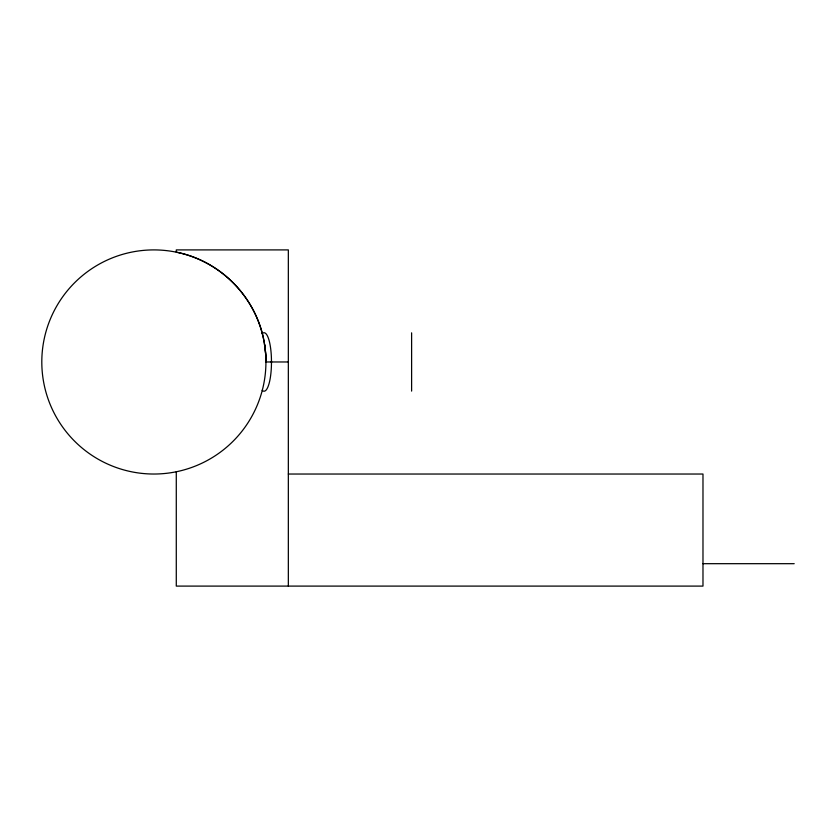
<?xml version="1.0" encoding="UTF-8"?>
<svg xmlns="http://www.w3.org/2000/svg" width="836" height="836" viewBox="0 0 836 836"><rect width="100%" height="100%" fill="white"/><g stroke="black" fill="none" stroke-linecap="round" stroke-linejoin="round"><path stroke-width="1.25" d="M288.336 586.099L288.336 249.901L176.281 249.901L176.281 252.169C220.976 260.707 257.864 299.048 264.5 344.108A80.162 56.681 -90 0 1 265.932 361.967A112.066 112.066 0 0 1 97.833 459.016A112.066 112.066 0 0 1 97.833 264.918A112.066 112.066 0 0 1 265.932 361.967L288.336 361.967M288.336 474.033L702.982 474.033L702.982 586.099L176.281 586.099L176.281 471.765M702.982 563.683L794.2 563.683M411.615 332.832L411.615 391.102M264.489 344.108A80.162 56.681 90 0 1 265.932 361.967M271.46 361.006A28.905 7.419 -90 0 1 262.138 390.234M262.138 333.71A28.905 7.419 90 0 1 271.46 362.928"/></g></svg>
